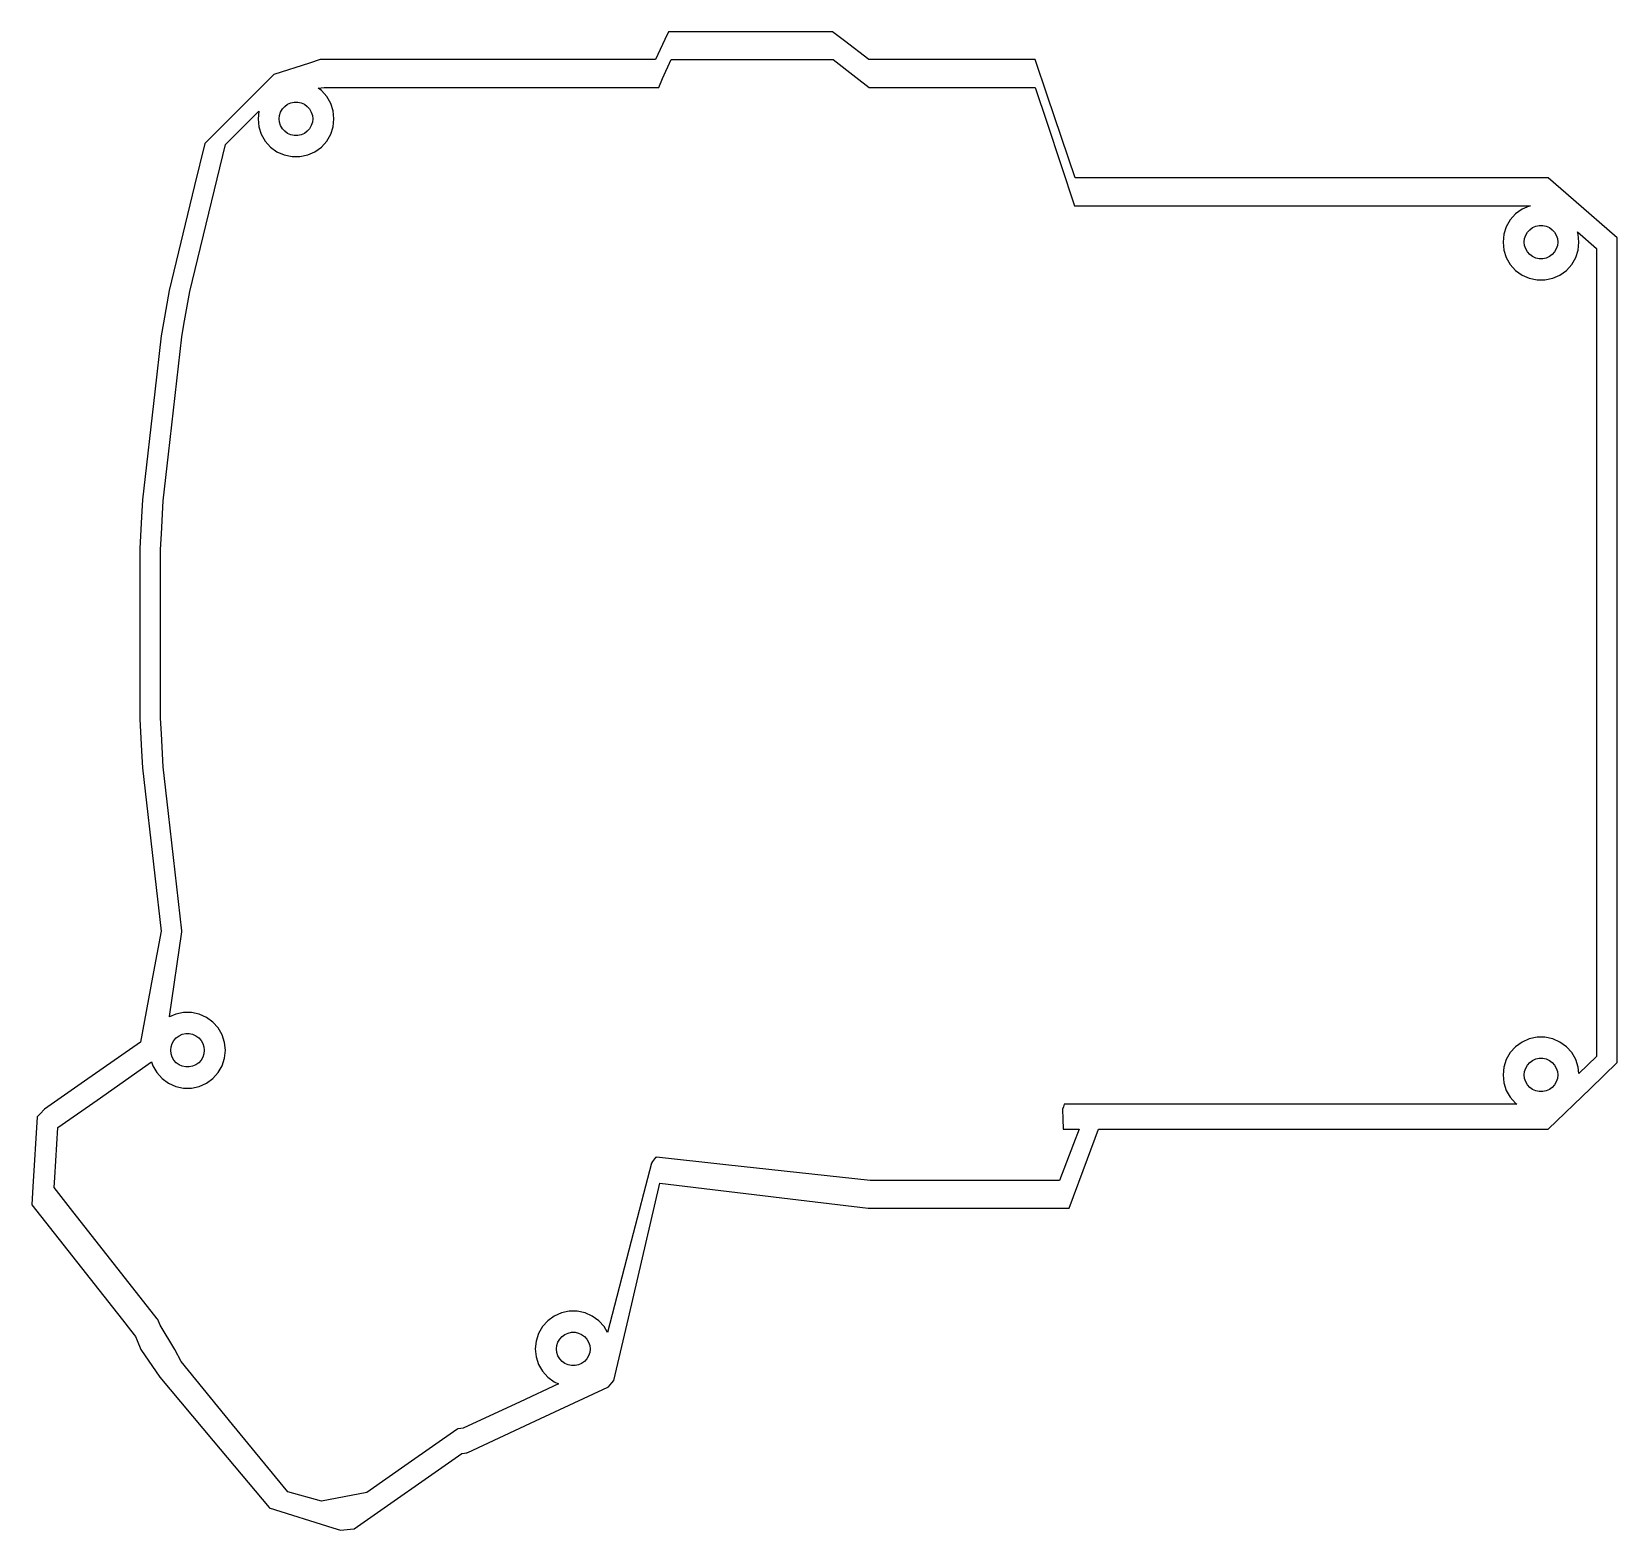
# Model space of a CAD drawing. Header units: metres. Extents: x -70 to 91, y -91 to 61.
import ezdxf

# ---------------------------------------------------------------- set-up
doc = ezdxf.new("R2010")
doc.units = ezdxf.units.M

msp = doc.modelspace()

# ---------------------------------------------------------------- linework, layer by layer
for p, q in [((-6.01444, 60.2541), (-6.96892, 58.2189)), ((-5.64637, 61.0389), (-6.01444, 60.2541)), ((0.63745, 61.0389), (-5.64637, 61.0389)), ((10.9675, 61.0389), (0.63745, 61.0389)), ((12.1975, 60.1047), (10.9675, 61.0389)), ((14.6806, 58.2189), (12.1975, 60.1047)), ((-40.9446, 58.2189), (-42.0452, 57.8647)), ((-37.3163, 58.2189), (-40.9446, 58.2189)), ((-37.2915, 58.2189), (-37.3163, 58.2189)), ((-25.4255, 58.2189), (-37.2915, 58.2189)), ((-24.8693, 58.2189), (-25.4255, 58.2189)), ((-24.8463, 58.2189), (-24.8693, 58.2189)), ((-23.0151, 58.2189), (-24.8463, 58.2189)), ((-18.5656, 58.2189), (-23.0151, 58.2189)), ((-18.5352, 58.2189), (-18.5656, 58.2189)), ((-6.96892, 58.2189), (-18.5352, 58.2189)), ((-6.23869, 56.2962), (-5.37325, 58.2202)), ((-5.37325, 58.2202), (5.87002, 58.2202)), ((5.87002, 58.2202), (11.0475, 58.2202)), ((11.0475, 58.2202), (13.3535, 56.4401)), ((20.7586, 58.2189), (14.6806, 58.2189)), ((20.7987, 58.2189), (20.7586, 58.2189)), ((31.5209, 58.2189), (20.7987, 58.2189)), ((32.7736, 54.5047), (31.5209, 58.2189)), ((-45.6437, 56.7067), (-52.6437, 49.7067)), ((-42.0452, 57.8647), (-45.6437, 56.7067)), ((-6.64168, 55.4002), (-6.23869, 56.2962)), ((13.3535, 56.4401), (14.7006, 55.4002)), ((-41.1592, 55.3056), (-40.5657, 55.4002)), ((-40.8348, 55.07), (-41.1592, 55.3056)), ((-40.2963, 54.4719), (-40.8348, 55.07)), ((-40.5657, 55.4002), (-28.1555, 55.4002)), ((-28.1555, 55.4002), (-25.0887, 55.4002)), ((-25.0887, 55.4002), (-23.2754, 55.4002)), ((-23.2754, 55.4002), (-22.7299, 55.4002)), ((-22.7299, 55.4002), (-10.4573, 55.4002)), ((-10.4573, 55.4002), (-6.64168, 55.4002)), ((14.7006, 55.4002), (26.1526, 55.4002)), ((26.1526, 55.4002), (31.5408, 55.4002)), ((31.5408, 55.4002), (32.7493, 51.763)), ((-44.964, 52.9004), (-44.7863, 53.2081)), ((-44.7863, 53.2081), (-44.5485, 53.4722)), ((-44.5485, 53.4722), (-44.261, 53.6811)), ((-44.261, 53.6811), (-43.9363, 53.8257)), ((-43.9363, 53.8257), (-43.5887, 53.8996)), ((-43.5887, 53.8996), (-43.2333, 53.8996)), ((-43.2333, 53.8996), (-42.8857, 53.8257)), ((-42.8857, 53.8257), (-42.561, 53.6811)), ((-42.561, 53.6811), (-42.2735, 53.4722)), ((-42.2735, 53.4722), (-42.0357, 53.2081)), ((-42.0357, 53.2081), (-41.858, 52.9004)), ((-39.8939, 53.7748), (-40.2963, 54.4719)), ((-39.6451, 53.0094), (-39.8939, 53.7748)), ((35.5682, 46.2189), (32.7736, 54.5047)), ((-50.5437, 49.6067), (-47.1811, 52.9694)), ((-47.1811, 52.9694), (-47.261, 52.2089)), ((-47.261, 52.2089), (-47.1769, 51.4084)), ((-45.111, 52.2089), (-45.0739, 52.5624)), ((-45.0739, 51.8555), (-45.111, 52.2089)), ((-45.0739, 52.5624), (-44.964, 52.9004)), ((-44.964, 51.5175), (-45.0739, 51.8555)), ((-44.7863, 51.2097), (-44.964, 51.5175)), ((-41.858, 51.5175), (-42.0357, 51.2097)), ((-41.858, 52.9004), (-41.7482, 52.5624)), ((-41.7482, 51.8555), (-41.858, 51.5175)), ((-41.7482, 52.5624), (-41.711, 52.2089)), ((-41.711, 52.2089), (-41.7482, 51.8555)), ((-39.561, 52.2089), (-39.6451, 53.0094)), ((-39.6451, 51.4084), (-39.561, 52.2089)), ((32.7493, 51.763), (35.528, 43.4002)), ((-47.1769, 51.4084), (-46.9282, 50.643)), ((-46.9282, 50.643), (-46.5257, 49.9459)), ((-46.5257, 49.9459), (-45.9872, 49.3478)), ((-44.5485, 50.9456), (-44.7863, 51.2097)), ((-44.261, 50.7367), (-44.5485, 50.9456)), ((-43.9363, 50.5921), (-44.261, 50.7367)), ((-43.5887, 50.5182), (-43.9363, 50.5921)), ((-43.2333, 50.5182), (-43.5887, 50.5182)), ((-42.8857, 50.5921), (-43.2333, 50.5182)), ((-42.561, 50.7367), (-42.8857, 50.5921)), ((-42.2735, 50.9456), (-42.561, 50.7367)), ((-42.0357, 51.2097), (-42.2735, 50.9456)), ((-40.8348, 49.3478), (-40.2963, 49.9459)), ((-40.2963, 49.9459), (-39.8939, 50.643)), ((-39.8939, 50.643), (-39.6451, 51.4084)), ((-52.6437, 49.7067), (-53.6829, 45.448)), ((-53.3648, 38.0451), (-50.5437, 49.6067)), ((-45.9872, 49.3478), (-45.336, 48.8747)), ((-45.336, 48.8747), (-44.6007, 48.5473)), ((-44.6007, 48.5473), (-43.8134, 48.38)), ((-43.8134, 48.38), (-43.0086, 48.38)), ((-43.0086, 48.38), (-42.2213, 48.5473)), ((-42.2213, 48.5473), (-41.486, 48.8747)), ((-41.486, 48.8747), (-40.8348, 49.3478)), ((-53.6829, 45.448), (-56.2782, 34.8111)), ((41.0257, 46.2189), (35.5682, 46.2189)), ((52.5358, 46.2189), (41.0257, 46.2189)), ((55.1419, 46.2189), (52.5358, 46.2189)), ((83.5435, 46.2189), (55.1419, 46.2189)), ((86.1114, 43.995), (83.5435, 46.2189)), ((90.5435, 40.1567), (86.1114, 43.995)), ((35.528, 43.4002), (47.4691, 43.4002)), ((47.4691, 43.4002), (52.6309, 43.4002)), ((52.6309, 43.4002), (58.1251, 43.4002)), ((58.1251, 43.4002), (60.7101, 43.4002)), ((60.7101, 43.4002), (81.7605, 43.4002)), ((79.6954, 41.9719), (79.293, 41.2748)), ((80.234, 42.57), (79.6954, 41.9719)), ((80.8851, 43.0431), (80.234, 42.57)), ((81.6204, 43.3705), (80.8851, 43.0431)), ((81.7605, 43.4002), (81.6204, 43.3705)), ((79.0443, 40.5094), (78.9601, 39.7089)), ((79.293, 41.2748), (79.0443, 40.5094)), ((81.1473, 40.0624), (81.2571, 40.4004)), ((81.2571, 40.4004), (81.4348, 40.7081)), ((81.4348, 40.7081), (81.6726, 40.9722)), ((81.6726, 40.9722), (81.9601, 41.1811)), ((81.9601, 41.1811), (82.2848, 41.3257)), ((82.2848, 41.3257), (82.6324, 41.3996)), ((82.6324, 41.3996), (82.9878, 41.3996)), ((82.9878, 41.3996), (83.3355, 41.3257)), ((83.3355, 41.3257), (83.6601, 41.1811)), ((83.6601, 41.1811), (83.9476, 40.9722)), ((83.9476, 40.9722), (84.1855, 40.7081)), ((84.1855, 40.7081), (84.3632, 40.4004)), ((84.3632, 40.4004), (84.473, 40.0624)), ((86.576, 40.5094), (86.4955, 40.7571)), ((86.4955, 40.7571), (88.4435, 39.0701)), ((86.6601, 39.7089), (86.576, 40.5094)), ((78.9601, 39.7089), (79.0443, 38.9084)), ((79.0443, 38.9084), (79.293, 38.143)), ((81.1101, 39.7089), (81.1473, 40.0624)), ((81.1473, 39.3555), (81.1101, 39.7089)), ((81.2571, 39.0175), (81.1473, 39.3555)), ((81.4348, 38.7097), (81.2571, 39.0175)), ((81.6726, 38.4456), (81.4348, 38.7097)), ((84.1855, 38.7097), (83.9476, 38.4456)), ((84.3632, 39.0175), (84.1855, 38.7097)), ((84.473, 39.3555), (84.3632, 39.0175)), ((84.473, 40.0624), (84.5101, 39.7089)), ((84.5101, 39.7089), (84.473, 39.3555)), ((86.3273, 38.143), (86.576, 38.9084)), ((86.576, 38.9084), (86.6601, 39.7089)), ((88.4435, 39.0701), (88.4435, 29.4017)), ((90.5435, -43.45), (90.5435, 40.1567)), ((-54.1783, 34.7111), (-53.3648, 38.0451)), ((79.293, 38.143), (79.6954, 37.4459)), ((79.6954, 37.4459), (80.234, 36.8478)), ((81.9601, 38.2367), (81.6726, 38.4456)), ((82.2848, 38.0921), (81.9601, 38.2367)), ((82.6324, 38.0182), (82.2848, 38.0921)), ((82.9878, 38.0182), (82.6324, 38.0182)), ((83.3355, 38.0921), (82.9878, 38.0182)), ((83.6601, 38.2367), (83.3355, 38.0921)), ((83.9476, 38.4456), (83.6601, 38.2367)), ((85.3863, 36.8478), (85.9248, 37.4459)), ((85.9248, 37.4459), (86.3273, 38.143)), ((80.234, 36.8478), (80.8851, 36.3747)), ((80.8851, 36.3747), (81.6204, 36.0473)), ((81.6204, 36.0473), (82.4077, 35.88)), ((82.4077, 35.88), (83.2126, 35.88)), ((83.2126, 35.88), (83.9998, 36.0473)), ((83.9998, 36.0473), (84.7351, 36.3747)), ((84.7351, 36.3747), (85.3863, 36.8478)), ((-56.2782, 34.8111), (-56.8539, 31.5225)), ((-54.7663, 31.3519), (-54.1783, 34.7111)), ((-56.8539, 31.5225), (-57.0844, 30.2059)), ((-54.9844, 30.1059), (-54.7663, 31.3519)), ((-57.0844, 30.2059), (-57.7272, 24.5299)), ((-56.332, 18.2054), (-54.9844, 30.1059)), ((88.4435, 29.4017), (88.4435, 24.3033)), ((-57.7272, 24.5299), (-58.9658, 13.592)), ((88.4435, 24.3033), (88.4435, 21.5232)), ((88.4435, 21.5232), (88.4435, 18.87)), ((-56.8658, 13.492), (-56.332, 18.2054)), ((88.4435, 18.87), (88.4435, 11.4095)), ((-58.9658, 13.592), (-59.0616, 11.8692)), ((-57.0528, 10.1313), (-56.8658, 13.492)), ((-59.0616, 11.8692), (-59.2407, 8.65)), ((88.4435, 11.4095), (88.4435, 2.38796)), ((-57.1407, 8.54999), (-57.0528, 10.1313)), ((-59.2407, 8.65), (-59.2407, -8.65)), ((-57.1407, -8.54999), (-57.1407, 8.54999)), ((88.4435, 2.38796), (88.4435, 0.75768)), ((88.4435, 0.75768), (88.4435, -3.5)), ((88.4435, -3.5), (88.4435, -20.5)), ((-59.2407, -8.65), (-59.0616, -11.8692)), ((-57.0528, -10.1313), (-57.1407, -8.54999)), ((-56.8658, -13.492), (-57.0528, -10.1313)), ((-59.0616, -11.8692), (-58.9658, -13.592)), ((-58.9658, -13.592), (-57.7272, -24.5299)), ((-56.332, -18.2054), (-56.8658, -13.492)), ((-54.9844, -30.1059), (-56.332, -18.2054)), ((88.4435, -20.5), (88.4435, -24.7577)), ((-57.7272, -24.5299), (-57.0914, -30.1438)), ((88.4435, -24.7577), (88.4435, -26.388)), ((88.4435, -26.388), (88.4435, -35.4095)), ((-57.0914, -30.1438), (-57.9546, -34.7936)), ((-56.2185, -38.7927), (-54.9844, -30.2059)), ((-54.9844, -30.2059), (-54.9844, -30.1059)), ((-57.9546, -34.7936), (-59.1758, -41.3726)), ((88.4435, -35.4095), (88.4435, -42.8358)), ((-55.6007, -38.5473), (-56.223, -38.8244)), ((-54.8134, -38.38), (-55.6007, -38.5473)), ((-54.0086, -38.38), (-54.8134, -38.38)), ((-53.2213, -38.5473), (-54.0086, -38.38)), ((-52.486, -38.8747), (-53.2213, -38.5473)), ((-56.223, -38.8244), (-56.2185, -38.7927)), ((-51.8348, -39.3478), (-52.486, -38.8747)), ((-51.2963, -39.9459), (-51.8348, -39.3478)), ((-50.8939, -40.643), (-51.2963, -39.9459)), ((-59.1758, -41.3726), (-64.8606, -45.3531)), ((-56.0739, -41.8555), (-55.964, -41.5175)), ((-55.964, -41.5175), (-55.7863, -41.2097)), ((-55.7863, -41.2097), (-55.5485, -40.9456)), ((-55.5485, -40.9456), (-55.261, -40.7367)), ((-55.261, -40.7367), (-54.9363, -40.5921)), ((-54.9363, -40.5921), (-54.5887, -40.5182)), ((-54.5887, -40.5182), (-54.2333, -40.5182)), ((-54.2333, -40.5182), (-53.8857, -40.5921)), ((-53.8857, -40.5921), (-53.561, -40.7367)), ((-53.561, -40.7367), (-53.2735, -40.9456)), ((-53.2735, -40.9456), (-53.0357, -41.2097)), ((-53.0357, -41.2097), (-52.858, -41.5175)), ((-52.858, -41.5175), (-52.7482, -41.8555)), ((-50.6451, -41.4084), (-50.8939, -40.643)), ((-50.561, -42.2089), (-50.6451, -41.4084)), ((80.8851, -41.3747), (80.234, -41.8478)), ((81.6204, -41.0473), (80.8851, -41.3747)), ((82.4077, -40.88), (81.6204, -41.0473)), ((83.2126, -40.88), (82.4077, -40.88)), ((83.9998, -41.0473), (83.2126, -40.88)), ((84.7351, -41.3747), (83.9998, -41.0473)), ((85.3863, -41.8478), (84.7351, -41.3747)), ((-63.5675, -47.2525), (-58.0528, -43.3911)), ((-58.0528, -43.3911), (-57.9282, -43.7748)), ((-56.111, -42.2089), (-56.0739, -41.8555)), ((-56.0739, -42.5624), (-56.111, -42.2089)), ((-55.964, -42.9004), (-56.0739, -42.5624)), ((-55.7863, -43.2081), (-55.964, -42.9004)), ((-55.5485, -43.4722), (-55.7863, -43.2081)), ((-53.0357, -43.2081), (-53.2735, -43.4722)), ((-52.858, -42.9004), (-53.0357, -43.2081)), ((-52.7482, -42.5624), (-52.858, -42.9004)), ((-52.7482, -41.8555), (-52.711, -42.2089)), ((-52.711, -42.2089), (-52.7482, -42.5624)), ((-50.8939, -43.7748), (-50.6451, -43.0094)), ((-50.6451, -43.0094), (-50.561, -42.2089)), ((79.293, -43.143), (79.0443, -43.9084)), ((79.6954, -42.4459), (79.293, -43.143)), ((80.234, -41.8478), (79.6954, -42.4459)), ((81.6726, -43.4456), (81.9601, -43.2367)), ((81.9601, -43.2367), (82.2848, -43.0921)), ((82.2848, -43.0921), (82.6324, -43.0182)), ((82.6324, -43.0182), (82.9878, -43.0182)), ((82.9878, -43.0182), (83.3355, -43.0921)), ((83.3355, -43.0921), (83.6601, -43.2367)), ((83.6601, -43.2367), (83.9476, -43.4456)), ((85.9248, -42.4459), (85.3863, -41.8478)), ((86.3273, -43.143), (85.9248, -42.4459)), ((86.576, -43.9084), (86.3273, -43.143)), ((88.4435, -42.8358), (86.6458, -44.5722)), ((-57.9282, -43.7748), (-57.5257, -44.4719)), ((-57.5257, -44.4719), (-56.9872, -45.07)), ((-55.261, -43.6811), (-55.5485, -43.4722)), ((-54.9363, -43.8257), (-55.261, -43.6811)), ((-54.5887, -43.8996), (-54.9363, -43.8257)), ((-54.2333, -43.8996), (-54.5887, -43.8996)), ((-53.8857, -43.8257), (-54.2333, -43.8996)), ((-53.561, -43.6811), (-53.8857, -43.8257)), ((-53.2735, -43.4722), (-53.561, -43.6811)), ((-51.8348, -45.07), (-51.2963, -44.4719)), ((-51.2963, -44.4719), (-50.8939, -43.7748)), ((79.0443, -43.9084), (78.9601, -44.7089)), ((78.9601, -44.7089), (79.0443, -45.5094)), ((81.1101, -44.7089), (81.1473, -44.3555)), ((81.1473, -45.0624), (81.1101, -44.7089)), ((81.1473, -44.3555), (81.2571, -44.0175)), ((81.2571, -44.0175), (81.4348, -43.7097)), ((81.4348, -43.7097), (81.6726, -43.4456)), ((83.9476, -43.4456), (84.1855, -43.7097)), ((84.1855, -43.7097), (84.3632, -44.0175)), ((84.3632, -44.0175), (84.473, -44.3555)), ((84.473, -44.3555), (84.5101, -44.7089)), ((84.5101, -44.7089), (84.473, -45.0624)), ((86.6458, -44.5722), (86.576, -43.9084)), ((87.8218, -46.0789), (90.5435, -43.45)), ((-64.8606, -45.3531), (-68.9069, -48.1864)), ((-56.9872, -45.07), (-56.336, -45.5431)), ((-56.336, -45.5431), (-55.6007, -45.8705)), ((-55.6007, -45.8705), (-54.8134, -46.0378)), ((-54.8134, -46.0378), (-54.0086, -46.0378)), ((-54.0086, -46.0378), (-53.2213, -45.8705)), ((-53.2213, -45.8705), (-52.486, -45.5431)), ((-52.486, -45.5431), (-51.8348, -45.07)), ((79.0443, -45.5094), (79.293, -46.2748)), ((79.293, -46.2748), (79.6954, -46.9719)), ((81.2571, -45.4004), (81.1473, -45.0624)), ((81.4348, -45.7081), (81.2571, -45.4004)), ((81.6726, -45.9722), (81.4348, -45.7081)), ((81.9601, -46.1811), (81.6726, -45.9722)), ((82.2848, -46.3257), (81.9601, -46.1811)), ((82.6324, -46.3996), (82.2848, -46.3257)), ((82.9878, -46.3996), (82.6324, -46.3996)), ((83.3355, -46.3257), (82.9878, -46.3996)), ((83.6601, -46.1811), (83.3355, -46.3257)), ((83.5435, -50.2115), (87.8218, -46.0789)), ((83.9476, -45.9722), (83.6601, -46.1811)), ((84.1855, -45.7081), (83.9476, -45.9722)), ((84.3632, -45.4004), (84.1855, -45.7081)), ((84.473, -45.0624), (84.3632, -45.4004)), ((-68.9069, -48.1864), (-69.3497, -48.6485)), ((-67.5608, -50.0487), (-63.5675, -47.2525)), ((34.3942, -47.9385), (34.3147, -48.183)), ((34.3147, -48.183), (34.3386, -49.2077)), ((34.4831, -47.6654), (34.3942, -47.9385)), ((43.5224, -47.6654), (34.4831, -47.6654)), ((51.567, -47.6654), (43.5224, -47.6654)), ((56.0418, -47.6654), (51.567, -47.6654)), ((60.7101, -47.6654), (56.0418, -47.6654)), ((80.3653, -47.6654), (60.7101, -47.6654)), ((79.6954, -46.9719), (80.234, -47.57)), ((80.234, -47.57), (80.3653, -47.6654)), ((-69.6504, -48.9623), (-70.092, -56.0686)), ((-69.3498, -48.6485), (-69.6504, -48.9623)), ((-69.3497, -48.6485), (-69.3498, -48.6485)), ((34.3386, -49.2077), (34.361, -50.1637)), ((-67.8749, -55.1034), (-67.5608, -50.0487)), ((34.361, -50.1637), (34.3621, -50.2115)), ((34.3621, -50.2115), (34.3621, -50.2115)), ((34.3621, -50.2115), (34.4124, -50.2115)), ((34.4124, -50.2115), (35.9957, -50.2115)), ((35.9957, -50.2115), (35.4208, -51.7083)), ((36.8298, -53.2166), (37.9484, -50.2115)), ((37.9484, -50.2115), (43.7194, -50.2115)), ((43.7194, -50.2115), (51.4514, -50.2115)), ((51.4514, -50.2115), (56.4716, -50.2115)), ((56.4716, -50.2115), (83.5435, -50.2115)), ((35.4208, -51.7083), (34.0028, -55.4002)), ((-7.37621, -53.6378), (-9.44222, -61.5767)), ((-7.25249, -53.468), (-7.37621, -53.6378)), ((-6.96559, -53.0741), (-7.25249, -53.468)), ((-6.89913, -53.0624), (-6.96559, -53.0741)), ((-6.96559, -53.0741), (-6.96559, -53.0741)), ((-6.87047, -53.0573), (-6.89913, -53.0624)), ((0.15256, -53.8167), (-6.87047, -53.0573)), ((14.7991, -55.4002), (0.15256, -53.8167)), ((34.9677, -58.2189), (36.8298, -53.2166)), ((-70.092, -56.0686), (-70.2025, -57.8474)), ((-67.9386, -56.1284), (-67.8749, -55.1035)), ((-66.2829, -58.2334), (-67.9386, -56.1284)), ((-67.8749, -55.1035), (-67.8749, -55.1034)), ((-9.71672, -69.3792), (-6.53208, -55.6653)), ((-6.53208, -55.6653), (8.36832, -57.4674)), ((27.8171, -55.4002), (14.7991, -55.4002)), ((34.0028, -55.4002), (27.8171, -55.4002)), ((-70.2025, -57.8474), (-70.1902, -57.8631)), ((-70.1902, -57.8631), (-60.6259, -70.0225)), ((8.36832, -57.4674), (14.5822, -58.2189)), ((-57.4673, -69.4409), (-66.2829, -58.2334)), ((14.5822, -58.2189), (22.2326, -58.2189)), ((22.2326, -58.2189), (34.9677, -58.2189)), ((-9.44222, -61.5767), (-11.8451, -70.8102)), ((-16.4881, -68.8253), (-17.2233, -69.1527)), ((-15.7008, -68.6579), (-16.4881, -68.8253)), ((-14.8959, -68.6579), (-15.7008, -68.6579)), ((-14.1086, -68.8253), (-14.8959, -68.6579)), ((-13.3733, -69.1527), (-14.1086, -68.8253)), ((-60.6259, -70.0225), (-60.5623, -70.1033)), ((-60.5623, -70.1033), (-59.6722, -71.2349)), ((-57.4083, -69.5159), (-57.4673, -69.4409)), ((-57.177, -70.0878), (-57.4083, -69.5159)), ((-55.6766, -72.5316), (-57.177, -70.0878)), ((-18.4131, -70.2239), (-18.8155, -70.9209)), ((-17.8745, -69.6257), (-18.4131, -70.2239)), ((-17.2233, -69.1527), (-17.8745, -69.6257)), ((-12.7222, -69.6257), (-13.3733, -69.1527)), ((-12.1836, -70.2239), (-12.7222, -69.6257)), ((-11.8451, -70.8102), (-12.1836, -70.2239)), ((-11.1814, -75.6866), (-9.71672, -69.3792)), ((-59.6722, -71.2349), (-59.5116, -71.6364)), ((-59.5116, -71.6364), (-59.1476, -72.5467)), ((-19.0642, -71.6864), (-19.1483, -72.4868)), ((-18.8155, -70.9209), (-19.0642, -71.6864)), ((-16.9983, -72.4868), (-16.9612, -72.1334)), ((-16.9612, -72.1334), (-16.8514, -71.7954)), ((-16.8514, -71.7954), (-16.6737, -71.4876)), ((-16.6737, -71.4876), (-16.4359, -71.2235)), ((-16.4359, -71.2235), (-16.1483, -71.0146)), ((-16.1483, -71.0146), (-15.8237, -70.8701)), ((-15.8237, -70.8701), (-15.476, -70.7962)), ((-15.476, -70.7962), (-15.1206, -70.7962)), ((-15.1206, -70.7962), (-14.773, -70.8701)), ((-14.773, -70.8701), (-14.4483, -71.0146)), ((-14.4483, -71.0146), (-14.1608, -71.2235)), ((-14.1608, -71.2235), (-13.923, -71.4876)), ((-13.923, -71.4876), (-13.7453, -71.7954)), ((-13.7453, -71.7954), (-13.6355, -72.1334)), ((-13.6355, -72.1334), (-13.5983, -72.4868)), ((-59.1476, -72.5467), (-57.1989, -75.3447)), ((-55.042, -73.7655), (-55.6766, -72.5316)), ((-49.83, -80.1297), (-55.042, -73.7655)), ((-19.1483, -72.4868), (-19.0642, -73.2873)), ((-19.0642, -73.2873), (-18.8155, -74.0528)), ((-16.9612, -72.8403), (-16.9983, -72.4868)), ((-16.8514, -73.1783), (-16.9612, -72.8403)), ((-16.6737, -73.4861), (-16.8514, -73.1783)), ((-16.4359, -73.7502), (-16.6737, -73.4861)), ((-16.1483, -73.9591), (-16.4359, -73.7502)), ((-14.1608, -73.7502), (-14.4483, -73.9591)), ((-13.923, -73.4861), (-14.1608, -73.7502)), ((-13.7453, -73.1783), (-13.923, -73.4861)), ((-13.6355, -72.8403), (-13.7453, -73.1783)), ((-13.5983, -72.4868), (-13.6355, -72.8403)), ((-57.1989, -75.3447), (-51.8122, -81.7872)), ((-18.8155, -74.0528), (-18.4131, -74.7498)), ((-18.4131, -74.7498), (-17.8745, -75.348)), ((-17.8745, -75.348), (-17.2233, -75.821)), ((-15.8237, -74.1036), (-16.1483, -73.9591)), ((-15.476, -74.1775), (-15.8237, -74.1036)), ((-15.1206, -74.1775), (-15.476, -74.1775)), ((-14.773, -74.1036), (-15.1206, -74.1775)), ((-14.4483, -73.9591), (-14.773, -74.1036)), ((-16.7834, -76.0169), (-20.698, -77.8423)), ((-19.1129, -79.7683), (-11.7835, -76.3506)), ((-17.2233, -75.821), (-16.7834, -76.0169)), ((-11.7835, -76.3506), (-11.7321, -76.3266)), ((-11.7835, -76.3506), (-11.7835, -76.3506)), ((-11.7321, -76.3266), (-11.3928, -75.9323)), ((-11.3928, -75.9323), (-11.1814, -75.6866)), ((-11.3928, -75.9323), (-11.3928, -75.9323)), ((-20.698, -77.8423), (-26.4504, -80.5248)), ((-44.2288, -86.9693), (-49.83, -80.1297)), ((-25.998, -82.9789), (-19.1133, -79.7685)), ((-19.1133, -79.7685), (-19.1129, -79.7683)), ((-51.8122, -81.7872), (-46.1438, -88.5666)), ((-27.0872, -80.6363), (-32.045, -84.1078)), ((-27.0484, -80.6092), (-27.0872, -80.6363)), ((-27.0192, -80.5888), (-27.0484, -80.6092)), ((-26.7028, -80.5532), (-27.0192, -80.5888)), ((-26.4504, -80.5248), (-26.7028, -80.5532)), ((-37.4984, -90.7312), (-26.5799, -83.0859)), ((-26.5799, -83.0859), (-26.3229, -83.0508)), ((-26.5799, -83.0859), (-26.5799, -83.0859)), ((-26.3229, -83.0508), (-26.0814, -83.0178)), ((-26.0814, -83.0178), (-26.041, -82.9989)), ((-26.041, -82.9989), (-25.998, -82.9789)), ((-32.045, -84.1078), (-36.2241, -87.0341)), ((-40.8384, -87.9008), (-44.2288, -86.9693)), ((-36.2241, -87.0341), (-40.8384, -87.9008)), ((-46.1438, -88.5666), (-46.1204, -88.5946)), ((-46.1204, -88.5946), (-39.684, -90.6226)), ((-39.684, -90.6226), (-38.9087, -90.8669)), ((-38.9087, -90.8669), (-37.8926, -90.7691)), ((-37.8926, -90.7691), (-37.4984, -90.7312))]:
    msp.add_line(p, q)

doc.saveas('drawing.dxf')
